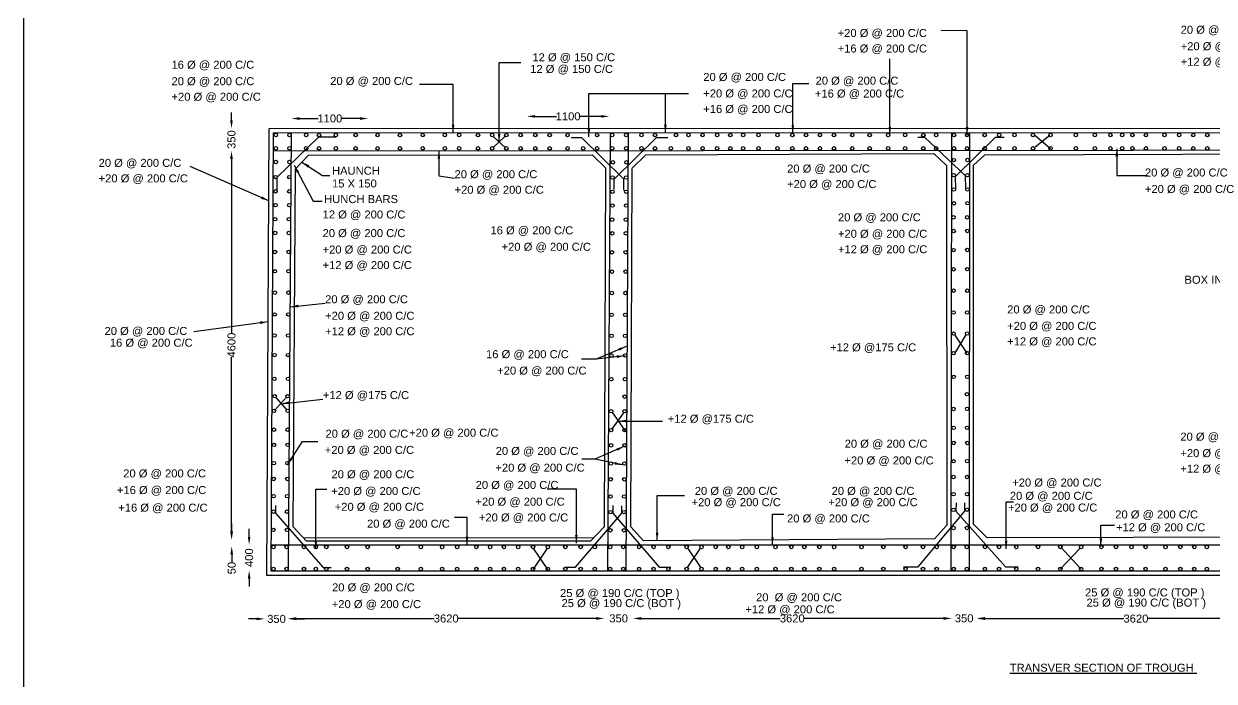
# Model space of a CAD drawing. Header units: millimetres. Extents: x 5124 to 2506481, y 2311 to 44408819.
# Drawn here: x 2500952 to 2503182, y 44405104 to 44406336 of the extents above; entities that cross this region are included whole.
import ezdxf

# ---------------------------------------------------------------- set-up
doc = ezdxf.new("R2010")
doc.units = ezdxf.units.MM
doc.header["$MEASUREMENT"] = 0
for name, color, linetype in [('DIMENSION', 7, 'Continuous'), ('DRAWING', 2, 'Continuous'), ('TEXT', 7, 'Continuous')]:
    doc.layers.add(name, color=color, linetype=linetype)
doc.styles.get("Standard").update_dxf_attribs({"font": 'arial.ttf', "height": 15})
doc.dimstyles.get("Standard").update_dxf_attribs({"dimtxt": 15, "dimasz": 15, "dimexe": 0.18, "dimexo": 0.0625, "dimgap": 0.09, "dimtad": 0, "dimdec": 0, "dimzin": 0, "dimdsep": 46, "dimtxsty": 'Standard', "dimcen": 0.09, "dimse1": 1, "dimse2": 1, "dimadec": 0, "dimazin": 0, "dimtfac": 1, "dimtdec": 0, "dimtofl": 0, "dimtmove": 0, "dimatfit": 3, "dimfxl": 1, "dimtolj": 1, "dimtzin": 0, "dimarcsym": 0})

# ---------------------------------------------------------------- blocks, each defined once
blk = doc.blocks.new('*D69')
at = {"layer": 'Defpoints', "color": 0, "transparency": 16777216}
for p in [(2501402.8, 44405219.9), (2501447.4, 44405221), (2501447.4, 44405219.9)]:
    blk.add_point(p, dxfattribs=at)
at = {"layer": 'DIMENSION', "color": 0, "lineweight": -2, "transparency": 16777216}
for p, q in [((2501387.8, 44405221), (2501372.8, 44405221)), ((2501462.4, 44405221), (2501477.4, 44405221))]:
    blk.add_line(p, q, dxfattribs=at)
at = {"layer": 'DIMENSION', "color": 0, "transparency": 16777216}
for points in [[(2501387.8, 44405223.5), (2501387.8, 44405218.5), (2501402.8, 44405221)], [(2501462.4, 44405223.5), (2501462.4, 44405218.5), (2501447.4, 44405221)]]:
    blk.add_solid(points, dxfattribs=at)
at = {"layer": 'DIMENSION', "color": 0, "transparency": 16777216, "insert": (2501425.1, 44405221), "char_height": 15, "attachment_point": 5}
blk.add_mtext('\\A1;350', dxfattribs=at)
blk = doc.blocks.new('*D70')
at = {"layer": 'Defpoints', "color": 0, "transparency": 16777216}
for p in [(2501447.4, 44405221), (2502038.8, 44405221.7), (2502038.8, 44405221)]:
    blk.add_point(p, dxfattribs=at)
at = {"layer": 'DIMENSION', "color": 0, "lineweight": -2, "transparency": 16777216}
for p, q in [((2501462.4, 44405221.7), (2501720.6, 44405221.7)), ((2502023.8, 44405221.7), (2501765.5, 44405221.7))]:
    blk.add_line(p, q, dxfattribs=at)
at = {"layer": 'DIMENSION', "color": 0, "transparency": 16777216}
for points in [[(2501462.4, 44405224.2), (2501462.4, 44405219.2), (2501447.4, 44405221.7)], [(2502023.8, 44405224.2), (2502023.8, 44405219.2), (2502038.8, 44405221.7)]]:
    blk.add_solid(points, dxfattribs=at)
at = {"layer": 'DIMENSION', "color": 0, "transparency": 16777216, "insert": (2501743.1, 44405221.7), "char_height": 15, "attachment_point": 5}
blk.add_mtext('\\A1;3620', dxfattribs=at)
blk = doc.blocks.new('*D71')
at = {"layer": 'Defpoints', "color": 0, "transparency": 16777216}
for p in [(2502038.8, 44405221.7), (2502093.6, 44405221.9), (2502093.6, 44405221.7)]:
    blk.add_point(p, dxfattribs=at)
at = {"layer": 'DIMENSION', "color": 0, "lineweight": -2, "transparency": 16777216}
for p, q in [((2502023.8, 44405221.9), (2502008.8, 44405221.9)), ((2502108.6, 44405221.9), (2502123.6, 44405221.9))]:
    blk.add_line(p, q, dxfattribs=at)
at = {"layer": 'DIMENSION', "color": 0, "transparency": 16777216}
for points in [[(2502023.8, 44405224.4), (2502023.8, 44405219.4), (2502038.8, 44405221.9)], [(2502108.6, 44405224.4), (2502108.6, 44405219.4), (2502093.6, 44405221.9)]]:
    blk.add_solid(points, dxfattribs=at)
at = {"layer": 'DIMENSION', "color": 0, "transparency": 16777216, "insert": (2502066.2, 44405221.9), "char_height": 15, "attachment_point": 5}
blk.add_mtext('\\A1;350', dxfattribs=at)
blk = doc.blocks.new('*D72')
at = {"layer": 'Defpoints', "color": 0, "transparency": 16777216}
for p in [(2502093.6, 44405221.9), (2502689.7, 44405221.9), (2502689.7, 44405221.8)]:
    blk.add_point(p, dxfattribs=at)
at = {"layer": 'DIMENSION', "color": 0, "lineweight": -2, "transparency": 16777216}
for p, q in [((2502108.6, 44405221.8), (2502369.2, 44405221.8)), ((2502674.7, 44405221.8), (2502414.1, 44405221.8))]:
    blk.add_line(p, q, dxfattribs=at)
at = {"layer": 'DIMENSION', "color": 0, "transparency": 16777216}
for points in [[(2502108.6, 44405224.3), (2502108.6, 44405219.3), (2502093.6, 44405221.8)], [(2502674.7, 44405224.3), (2502674.7, 44405219.3), (2502689.7, 44405221.8)]]:
    blk.add_solid(points, dxfattribs=at)
at = {"layer": 'DIMENSION', "color": 0, "transparency": 16777216, "insert": (2502391.6, 44405221.8), "char_height": 15, "attachment_point": 5}
blk.add_mtext('\\A1;3620', dxfattribs=at)
blk = doc.blocks.new('*D73')
at = {"layer": 'Defpoints', "color": 0, "transparency": 16777216}
for p in [(2502689.7, 44405221.8), (2502737.7, 44405222), (2502737.7, 44405221.8)]:
    blk.add_point(p, dxfattribs=at)
at = {"layer": 'DIMENSION', "color": 0, "lineweight": -2, "transparency": 16777216}
for p, q in [((2502674.7, 44405222), (2502659.7, 44405222)), ((2502752.7, 44405222), (2502767.7, 44405222))]:
    blk.add_line(p, q, dxfattribs=at)
at = {"layer": 'DIMENSION', "color": 0, "transparency": 16777216}
for points in [[(2502674.7, 44405224.5), (2502674.7, 44405219.5), (2502689.7, 44405222)], [(2502752.7, 44405224.5), (2502752.7, 44405219.5), (2502737.7, 44405222)]]:
    blk.add_solid(points, dxfattribs=at)
at = {"layer": 'DIMENSION', "color": 0, "transparency": 16777216, "insert": (2502713.7, 44405222), "char_height": 15, "attachment_point": 5}
blk.add_mtext('\\A1;350', dxfattribs=at)
blk = doc.blocks.new('*D74')
at = {"layer": 'Defpoints', "color": 0, "transparency": 16777216}
for p in [(2502737.7, 44405221.8), (2503333.6, 44405221.8), (2503333.6, 44405221.5)]:
    blk.add_point(p, dxfattribs=at)
at = {"layer": 'DIMENSION', "color": 0, "lineweight": -2, "transparency": 16777216}
for p, q in [((2502752.7, 44405221.5), (2503013.2, 44405221.5)), ((2503318.6, 44405221.5), (2503058.1, 44405221.5))]:
    blk.add_line(p, q, dxfattribs=at)
at = {"layer": 'DIMENSION', "color": 0, "transparency": 16777216}
for points in [[(2502752.7, 44405224), (2502752.7, 44405219), (2502737.7, 44405221.5)], [(2503318.6, 44405224), (2503318.6, 44405219), (2503333.6, 44405221.5)]]:
    blk.add_solid(points, dxfattribs=at)
at = {"layer": 'DIMENSION', "color": 0, "transparency": 16777216, "insert": (2503035.6, 44405221.5), "char_height": 15, "attachment_point": 5}
blk.add_mtext('\\A1;3620', dxfattribs=at)
blk = doc.blocks.new('*D84')
at = {"layer": 'Defpoints', "color": 0, "transparency": 16777216}
for p in [(2501373.8, 44405359.7), (2501415.6, 44405359.7), (2501420.3, 44405311.6)]:
    blk.add_point(p, dxfattribs=at)
at = {"layer": 'DIMENSION', "color": 0, "lineweight": -2, "transparency": 16777216}
for p, q in [((2501373.8, 44405374.7), (2501373.8, 44405389.7)), ((2501373.8, 44405296.6), (2501373.8, 44405281.6))]:
    blk.add_line(p, q, dxfattribs=at)
at = {"layer": 'DIMENSION', "color": 0, "transparency": 16777216}
for points in [[(2501371.3, 44405374.7), (2501376.3, 44405374.7), (2501373.8, 44405359.7)], [(2501371.3, 44405296.6), (2501376.3, 44405296.6), (2501373.8, 44405311.6)]]:
    blk.add_solid(points, dxfattribs=at)
at = {"layer": 'DIMENSION', "color": 0, "transparency": 16777216, "insert": (2501373.8, 44405335.7), "char_height": 15, "attachment_point": 5, "rotation": 90}
blk.add_mtext('\\A1;400', dxfattribs=at)
blk = doc.blocks.new('*D85')
at = {"layer": 'Defpoints', "color": 0, "transparency": 16777216}
for p in [(2501340.7, 44406140.4), (2501419.4, 44406140.4), (2501419.4, 44406098.3)]:
    blk.add_point(p, dxfattribs=at)
at = {"layer": 'DIMENSION', "color": 0, "lineweight": -2, "transparency": 16777216}
for p, q in [((2501340.7, 44406155.4), (2501340.7, 44406170.4)), ((2501340.7, 44406083.3), (2501340.7, 44406068.3))]:
    blk.add_line(p, q, dxfattribs=at)
at = {"layer": 'DIMENSION', "color": 0, "transparency": 16777216}
for points in [[(2501338.2, 44406155.4), (2501343.2, 44406155.4), (2501340.7, 44406140.4)], [(2501338.2, 44406083.3), (2501343.2, 44406083.3), (2501340.7, 44406098.3)]]:
    blk.add_solid(points, dxfattribs=at)
at = {"layer": 'DIMENSION', "color": 0, "transparency": 16777216, "insert": (2501340.7, 44406119.4), "char_height": 15, "attachment_point": 5, "rotation": 90}
blk.add_mtext('\\A1;350', dxfattribs=at)
blk = doc.blocks.new('*D86')
at = {"layer": 'Defpoints', "color": 0, "transparency": 16777216}
for p in [(2501340.7, 44406098.3), (2501340.7, 44405370), (2501340.7, 44405370)]:
    blk.add_point(p, dxfattribs=at)
at = {"layer": 'DIMENSION', "color": 0, "lineweight": -2, "transparency": 16777216}
for p, q in [((2501340.7, 44406083.3), (2501340.7, 44405757)), ((2501340.7, 44405385), (2501340.7, 44405711.4))]:
    blk.add_line(p, q, dxfattribs=at)
at = {"layer": 'DIMENSION', "color": 0, "transparency": 16777216}
for points in [[(2501338.2, 44406083.3), (2501343.2, 44406083.3), (2501340.7, 44406098.3)], [(2501338.2, 44405385), (2501343.2, 44405385), (2501340.7, 44405370)]]:
    blk.add_solid(points, dxfattribs=at)
at = {"layer": 'DIMENSION', "color": 0, "transparency": 16777216, "insert": (2501340.7, 44405734.2), "char_height": 15, "attachment_point": 5, "rotation": 90}
blk.add_mtext('\\A1;4600', dxfattribs=at)
blk = doc.blocks.new('*D87')
at = {"layer": 'Defpoints', "color": 0, "transparency": 16777216}
for p in [(2501340.7, 44405370), (2501340.7, 44405357), (2501341.1, 44405357)]:
    blk.add_point(p, dxfattribs=at)
at = {"layer": 'DIMENSION', "color": 0, "lineweight": -2, "transparency": 16777216}
for p, q in [((2501341.1, 44405385), (2501341.1, 44405400)), ((2501341.1, 44405342), (2501341.1, 44405327))]:
    blk.add_line(p, q, dxfattribs=at)
at = {"layer": 'DIMENSION', "color": 0, "transparency": 16777216}
for points in [[(2501338.6, 44405385), (2501343.6, 44405385), (2501341.1, 44405370)], [(2501338.6, 44405342), (2501343.6, 44405342), (2501341.1, 44405357)]]:
    blk.add_solid(points, dxfattribs=at)
at = {"layer": 'DIMENSION', "color": 0, "transparency": 16777216, "insert": (2501341.1, 44405316.2), "char_height": 15, "attachment_point": 5, "rotation": 90}
blk.add_mtext('\\A1;50', dxfattribs=at)
blk = doc.blocks.new('*D88')
at = {"layer": 'Defpoints', "color": 0, "transparency": 16777216}
for p in [(2501596.8, 44406158.9), (2501453.3, 44406132.2), (2501596.8, 44406132.2)]:
    blk.add_point(p, dxfattribs=at)
at = {"layer": 'DIMENSION', "color": 0, "lineweight": -2, "transparency": 16777216}
for p, q in [((2501468.3, 44406158.9), (2501503.3, 44406158.9)), ((2501581.8, 44406158.9), (2501546.8, 44406158.9))]:
    blk.add_line(p, q, dxfattribs=at)
at = {"layer": 'DIMENSION', "color": 0, "transparency": 16777216}
for points in [[(2501468.3, 44406161.4), (2501468.3, 44406156.4), (2501453.3, 44406158.9)], [(2501581.8, 44406161.4), (2501581.8, 44406156.4), (2501596.8, 44406158.9)]]:
    blk.add_solid(points, dxfattribs=at)
at = {"layer": 'DIMENSION', "color": 0, "transparency": 16777216, "insert": (2501525, 44406158.9), "char_height": 15, "attachment_point": 5}
blk.add_mtext('\\A1;1100', dxfattribs=at)
blk = doc.blocks.new('*D89')
at = {"layer": 'Defpoints', "color": 0, "transparency": 16777216}
for p in [(2501894.2, 44406165.2), (2502048.8, 44406165.2), (2502048.8, 44406162.9)]:
    blk.add_point(p, dxfattribs=at)
at = {"layer": 'DIMENSION', "color": 0, "lineweight": -2, "transparency": 16777216}
for p, q in [((2501909.2, 44406162.9), (2501949.7, 44406162.9)), ((2502033.8, 44406162.9), (2501993.2, 44406162.9))]:
    blk.add_line(p, q, dxfattribs=at)
at = {"layer": 'DIMENSION', "color": 0, "transparency": 16777216}
for points in [[(2501909.2, 44406165.4), (2501909.2, 44406160.4), (2501894.2, 44406162.9)], [(2502033.8, 44406165.4), (2502033.8, 44406160.4), (2502048.8, 44406162.9)]]:
    blk.add_solid(points, dxfattribs=at)
at = {"layer": 'DIMENSION', "color": 0, "transparency": 16777216, "insert": (2501971.5, 44406162.9), "char_height": 15, "attachment_point": 5}
blk.add_mtext('\\A1;1100', dxfattribs=at)

msp = doc.modelspace()

# ---------------------------------------------------------------- linework, layer by layer
at = {"layer": 'DRAWING', "color": 0}
for points in [[(2500951.5, 44408819.4), (2506480.1, 44408819.4), (2506480.1, 44403849.7), (2500951.5, 44403849.7)], [(2501411.4, 44406140.4), (2504650, 44406140.8), (2504644.7, 44405302.2), (2501407, 44405302.2)], [(2501419.6, 44406132.2), (2504641.7, 44406132.5), (2504636.5, 44405310.4), (2501415.3, 44405310.4)]]:
    msp.add_lwpolyline(points, close=True, dxfattribs=at)
for points in [[(2501426.6, 44406022.3), (2501426.6, 44406049.1), (2501504.6, 44406124.7), (2501536.3, 44406124.7)], [(2501447.7, 44405310.4), (2501453.3, 44406132.2)], [(2501853, 44406125.4), (2501830.4, 44406103.7)], [(2501830.5, 44406126.1), (2501854, 44406104.1)], [(2502050.3, 44406132.3), (2502045.4, 44405310.4)], [(2502084.2, 44406132.3), (2502079.6, 44405310.4)], [(2502690.1, 44406132.3), (2502688.8, 44405310.4)], [(2502723.7, 44406132.3), (2502723, 44405310.4)], [(2502845.9, 44406127.7), (2502875.5, 44406102.8)], [(2502846.5, 44406105.9), (2502874.2, 44406127.5)], [(2501977.3, 44406123.6), (2501996.3, 44406123.6), (2502075.1, 44406045.9), (2502075.1, 44406024.3)], [(2502058, 44406026), (2502058, 44406045.2), (2502137.4, 44406123.5), (2502158.3, 44406123.5)], [(2502627.1, 44406123.7), (2502639.4, 44406123.7), (2502715.3, 44406052.2), (2502716, 44406026.8)], [(2502697.9, 44406026.2), (2502697.5, 44406050.4), (2502772.4, 44406123.7), (2502788.6, 44406124)], [(2501419.4, 44406098.3), (2504641.5, 44406100.8)], [(2501460.4, 44406064.5), (2501484.9, 44406089.9), (2502016.3, 44406090.7), (2502041.7, 44406066.4), (2502039, 44405393.7), (2502013.6, 44405366.9), (2501481.1, 44405367), (2501456.2, 44405393.4), (2501460.4, 44406064.5)], [(2502091.7, 44406066), (2502117, 44406091.1), (2502656.7, 44406093.3), (2502680.6, 44406070.9), (2502681.4, 44405396.5), (2502657.8, 44405371.1), (2502113, 44405367.2), (2502088.8, 44405393.6), (2502091.7, 44406066)], [(2502731.1, 44406071.2), (2502752.3, 44406091.1), (2503308.8, 44406092.7), (2503331.1, 44406067), (2503329.1, 44405399), (2503305.1, 44405374.1), (2502756.6, 44405373.1), (2502731.1, 44405398.3), (2502731.1, 44406071.2)], [(2502695, 44405754.9), (2502718.7, 44405719.1)], [(2502717.3, 44405754.6), (2502695.3, 44405718.6)], [(2501443.9, 44405636.4), (2501421.5, 44405611.6)], [(2501423.1, 44405636.7), (2501444.7, 44405612.1)], [(2502075.2, 44405607.4), (2502053.1, 44405575.9)], [(2502053.3, 44405609.2), (2502077.5, 44405574.4)], [(2501422.9, 44405433.5), (2501422.9, 44405419), (2501512.2, 44405317.4), (2501527.6, 44405317.4)], [(2501966.3, 44405317.9), (2501985.2, 44405317.9), (2502072.4, 44405419.2), (2502072.4, 44405433)], [(2502055.5, 44405433.5), (2502055.5, 44405419.3), (2502141.9, 44405318.1), (2502164, 44405318.1)], [(2502600.2, 44405318.8), (2502627.2, 44405318.8), (2502715, 44405422.7), (2502715, 44405438.4)], [(2502698.7, 44405438.5), (2502697.9, 44405423.2), (2502791.3, 44405318.4), (2502814.8, 44405318.4)], [(2501475.6, 44405372.9), (2502019.9, 44405373.6)], [(2501415.6, 44405359.7), (2504636.8, 44405360.1)], [(2501905.7, 44405354.4), (2501933.1, 44405313.8)], [(2501932.6, 44405354.4), (2501906.2, 44405314.4)], [(2502195.1, 44405317.5), (2502219.6, 44405353.5)], [(2502195.6, 44405353), (2502220, 44405316.5)], [(2502931.1, 44405353.6), (2502894.5, 44405315.1)], [(2502894.9, 44405355.4), (2502932.3, 44405314.6)]]:
    msp.add_lwpolyline(points, dxfattribs=at)
for centre in [(2501423.7, 44406128), (2501449.3, 44406128), (2501480.7, 44406128), (2501504.6, 44406128), (2501536.3, 44406128), (2501573.4, 44406128), (2501614.5, 44406128), (2501656.6, 44406128), (2501699.1, 44406128), (2501740.4, 44406128), (2501767.4, 44406128), (2501802.7, 44406128), (2501829.2, 44406128), (2501855.7, 44406128), (2501882.7, 44406128), (2501910.2, 44406128), (2501936.9, 44406128), (2501970.5, 44406128), (2502025.8, 44406128), (2502054, 44406128), (2502080.2, 44406128), (2502109.1, 44406128), (2502134.3, 44406128), (2502173.7, 44406128), (2502197.1, 44406128), (2502223.5, 44406128), (2502250.8, 44406128), (2502275.4, 44406128), (2502299.6, 44406128), (2502328.3, 44406128), (2502364, 44406128), (2502391.7, 44406128), (2502417.2, 44406128), (2502443.4, 44406128), (2502469.8, 44406128), (2502504, 44406128), (2502536.6, 44406128), (2502571.2, 44406128), (2502603.2, 44406128), (2502637.3, 44406128), (2502661.2, 44406128), (2502694.7, 44406128), (2502719.2, 44406128), (2502752, 44406128), (2502779.4, 44406128), (2502808, 44406128), (2502842.7, 44406128), (2502875.6, 44406128), (2502922.9, 44406128), (2502958.6, 44406128), (2502987.8, 44406128), (2503009.8, 44406128), (2503029, 44406128), (2503054.3, 44406128), (2503089.2, 44406128), (2503116.6, 44406128), (2503143, 44406128), (2503169.4, 44406128), (2501423.7, 44406102.9), (2501449.3, 44406102.9), (2501480.7, 44406102.9), (2501504.6, 44406102.9), (2501536.3, 44406102.9), (2501573.4, 44406102.9), (2501614.5, 44406102.9), (2501656.6, 44406102.9), (2501699.1, 44406102.9), (2501740.4, 44406102.9), (2501767.4, 44406102.9), (2501802.7, 44406102.9), (2501829.2, 44406102.9), (2501855.7, 44406102.9), (2501882.7, 44406102.9), (2501910.2, 44406102.9), (2501936.9, 44406102.9), (2501970.5, 44406102.9), (2501999.7, 44406102.9), (2502025.8, 44406102.9), (2502054, 44406102.9), (2502080.2, 44406102.9), (2502109.1, 44406102.9), (2502134.3, 44406102.9), (2502164.1, 44406102.9), (2502197.1, 44406102.9), (2502223.5, 44406102.9), (2502250.8, 44406102.9), (2502275.4, 44406102.9), (2502299.6, 44406102.9), (2502328.3, 44406102.9), (2502364, 44406102.9), (2502391.7, 44406102.9), (2502417.2, 44406102.9), (2502443.4, 44406102.9), (2502469.8, 44406102.9), (2502504, 44406102.9), (2502536.6, 44406102.9), (2502571.2, 44406102.9), (2502603.2, 44406102.9), (2502637.3, 44406102.9), (2502661.2, 44406102.9), (2502694.7, 44406102.9), (2502719.2, 44406102.9), (2502752, 44406102.9), (2502779.4, 44406102.9), (2502808, 44406102.9), (2502842.7, 44406102.9), (2502875.6, 44406102.9), (2502922.9, 44406102.9), (2502958.6, 44406102.9), (2502987.8, 44406102.9), (2503009.8, 44406102.9), (2503029, 44406102.9), (2503054.3, 44406102.9), (2503089.2, 44406102.9), (2503116.6, 44406102.9), (2503143, 44406102.9), (2503169.4, 44406102.9), (2501423.7, 44406077.4), (2501449.3, 44406077.4), (2502055.3, 44406076.7), (2502080.8, 44406076.7), (2502694.5, 44406081), (2502720, 44406081.2), (2501423.3, 44406049.1), (2501448.9, 44406049.1), (2502054.8, 44406048.4), (2502080.4, 44406048.4), (2502694.2, 44406052.7), (2502719.7, 44406052.8), (2501423.3, 44406022.3), (2501448.9, 44406022.3), (2502054.8, 44406021.6), (2502080.4, 44406021.6), (2502694.3, 44406025.9), (2502719.9, 44406026), (2501423.3, 44405996.4), (2501448.9, 44405996.4), (2502054.8, 44405995.7), (2502080.4, 44405995.7), (2502694.5, 44406000), (2502720, 44406000.1), (2501422.5, 44405970.1), (2501448.1, 44405970.1), (2502054, 44405969.4), (2502079.6, 44405969.4), (2502693.8, 44405973.7), (2502719.4, 44405973.8), (2501422.6, 44405944.4), (2501448.2, 44405944.4), (2502054.2, 44405943.7), (2502079.7, 44405943.7), (2502694.1, 44405948), (2502719.6, 44405948.1), (2501422.3, 44405908.8), (2501447.9, 44405908.8), (2502053.8, 44405908.1), (2502079.4, 44405908.1), (2502693.9, 44405912.3), (2502719.5, 44405912.5), (2502693.9, 44405876.2), (2502719.5, 44405876.4), (2501422.1, 44405872.6), (2501447.6, 44405872.6), (2502053.6, 44405871.9), (2502079.2, 44405871.9), (2501421.9, 44405832.5), (2501447.4, 44405832.5), (2502053.4, 44405831.8), (2502078.9, 44405831.8), (2502693.9, 44405836.1), (2502719.5, 44405836.2), (2501421.5, 44405791.7), (2501447.1, 44405791.7), (2502053, 44405791), (2502078.6, 44405791), (2502693.8, 44405795.3), (2502719.3, 44405795.4), (2501421.4, 44405752.2), (2501447, 44405752.2), (2502052.9, 44405751.5), (2502078.5, 44405751.5), (2502693.9, 44405755.8), (2502719.4, 44405756), (2501421.2, 44405715.5), (2501446.7, 44405715.5), (2502052.7, 44405714.8), (2502078.2, 44405714.8), (2502693.9, 44405719.1), (2502719.4, 44405719.3), (2501421.1, 44405671), (2501446.6, 44405671), (2502052.6, 44405670.3), (2502078.1, 44405670.3), (2502694, 44405674.6), (2502719.6, 44405674.7), (2501421.7, 44405638.3), (2501445.8, 44405638.3), (2502077.3, 44405637.6), (2502718.9, 44405642.1), (2501420.5, 44405610.9), (2501446, 44405610.9), (2502052.1, 44405610.2), (2502077.5, 44405610.2), (2502693.8, 44405614.5), (2502719.2, 44405614.7), (2501420.5, 44405575.6), (2501446, 44405575.6), (2502052.1, 44405574.9), (2502077.5, 44405574.9), (2502694, 44405579.1), (2502719.4, 44405579.3), (2501420.5, 44405547.1), (2501446, 44405547.1), (2502052.1, 44405546.4), (2502077.5, 44405546.4), (2502694.2, 44405550.7), (2502719.6, 44405550.8), (2501420.1, 44405513), (2501445.5, 44405513), (2502051.6, 44405512.3), (2502077, 44405512.3), (2502693.9, 44405516.5), (2502719.3, 44405516.7), (2501419.9, 44405483.3), (2501445.3, 44405483.3), (2502051.4, 44405482.6), (2502076.8, 44405482.6), (2502693.8, 44405486.9), (2502719.2, 44405487), (2502693.8, 44405454.7), (2502719.2, 44405454.8), (2501419.6, 44405451.1), (2501445, 44405451.1), (2502051.1, 44405450.4), (2502076.6, 44405450.4), (2501419.4, 44405421.9), (2501444.8, 44405421.9), (2502050.9, 44405421.2), (2502076.3, 44405421.2), (2502693.7, 44405425.5), (2502719.1, 44405425.6), (2501419.2, 44405387.8), (2501444.6, 44405387.8), (2502050.7, 44405387.1), (2502076.1, 44405387.1), (2502693.7, 44405391.4), (2502719.1, 44405391.5), (2501419.4, 44405355.8), (2501443.9, 44405355.8), (2501476.6, 44405355.8), (2501498.8, 44405355.8), (2501518.5, 44405355.8), (2501557.1, 44405355.8), (2501595.9, 44405355.8), (2501652.2, 44405355.8), (2501695.5, 44405355.8), (2501735.6, 44405355.8), (2501763.6, 44405355.8), (2501799.7, 44405355.8), (2501825.5, 44405355.8), (2501851.2, 44405355.8), (2501877.9, 44405355.8), (2501905.7, 44405355.8), (2501933.6, 44405355.8), (2501966.3, 44405355.8), (2501995, 44405355.8), (2502021.5, 44405355.8), (2502050.3, 44405355.8), (2502075, 44405355.8), (2502104.5, 44405355.8), (2502131.7, 44405355.8), (2502159.5, 44405355.8), (2502193.7, 44405355.8), (2502221.5, 44405355.8), (2502248.2, 44405355.8), (2502271.7, 44405355.8), (2502297.7, 44405355.8), (2502325.2, 44405355.8), (2502360.2, 44405355.8), (2502389.7, 44405355.8), (2502414.3, 44405355.8), (2502442.2, 44405355.8), (2502470.2, 44405355.8), (2502521.3, 44405355.8), (2502562.1, 44405355.8), (2502603.9, 44405355.8), (2502636.5, 44405355.8), (2502662.1, 44405355.8), (2502694.2, 44405355.8), (2502718.7, 44405355.8), (2502752.6, 44405355.8), (2502778.9, 44405355.8), (2502811.3, 44405355.8), (2502852, 44405355.8), (2502894, 44405355.8), (2502932.9, 44405355.8), (2502970.9, 44405355.8), (2502998.2, 44405355.8), (2503027.2, 44405355.8), (2503053.7, 44405355.8), (2503090.9, 44405355.8), (2503118.7, 44405355.8), (2503144.9, 44405355.8), (2503168.4, 44405355.8), (2501419.4, 44405314.7), (2501443.9, 44405314.7), (2501476.6, 44405314.7), (2501498.8, 44405314.7), (2501518.5, 44405314.7), (2501557.1, 44405314.7), (2501595.9, 44405314.7), (2501652.2, 44405314.7), (2501695.5, 44405314.7), (2501735.6, 44405314.7), (2501763.6, 44405314.7), (2501799.7, 44405314.7), (2501825.5, 44405314.7), (2501851.2, 44405314.7), (2501877.9, 44405314.7), (2501905.7, 44405314.7), (2501933.6, 44405314.7), (2501966.3, 44405314.7), (2501995, 44405314.7), (2502021.5, 44405314.7), (2502050.3, 44405314.7), (2502075, 44405314.7), (2502104.5, 44405314.7), (2502131.7, 44405314.7), (2502159.5, 44405314.7), (2502193.7, 44405314.7), (2502221.5, 44405314.7), (2502248.2, 44405314.7), (2502271.7, 44405314.7), (2502297.7, 44405314.7), (2502325.2, 44405314.7), (2502360.2, 44405314.7), (2502389.7, 44405314.7), (2502414.3, 44405314.7), (2502442.2, 44405314.7), (2502470.2, 44405314.7), (2502521.3, 44405314.7), (2502562.1, 44405314.7), (2502603.9, 44405314.7), (2502636.5, 44405314.7), (2502662.1, 44405314.7), (2502694.2, 44405314.7), (2502718.7, 44405314.7), (2502752.6, 44405314.7), (2502778.9, 44405314.7), (2502811.3, 44405314.7), (2502852, 44405314.7), (2502894, 44405314.7), (2502932.9, 44405314.7), (2502970.9, 44405314.7), (2502998.2, 44405314.7), (2503027.2, 44405314.7), (2503053.7, 44405314.7), (2503090.9, 44405314.7), (2503118.7, 44405314.7), (2503144.9, 44405314.7), (2503168.4, 44405314.7)]:
    msp.add_circle(centre, 3.25, dxfattribs=at)

# ---------------------------------------------------------------- texts
at = {"layer": 'TEXT', "color": 0}
for s, p in [('+20 Ø @ 200 C/C', (2502476.6, 44406311.7)), ('20 Ø @ 200 C/C', (2503119.4, 44406317.8)), ('+20 Ø @ 200 C/C', (2503119.4, 44406286.9)), ('12 Ø @ 150 C/C', (2501904.6, 44406266.2)), ('+16 Ø @ 200 C/C', (2502476.6, 44406282.6)), ('16 Ø @ 200 C/C', (2501228.3, 44406252.2)), ('12 Ø @ 150 C/C', (2501900.5, 44406244.3)), ('+12 Ø @ 200 C/C', (2503119.4, 44406257.8)), ('20 Ø @ 200 C/C', (2501228.3, 44406221.3)), ('20 Ø @ 200 C/C', (2501525.7, 44406221.8)), ('20 Ø @ 200 C/C', (2502224.8, 44406229.3)), ('20 Ø @ 200 C/C', (2502435.3, 44406222.3)), ('+20 Ø @ 200 C/C', (2502224.8, 44406198.4)), ('+16 Ø @ 200 C/C', (2502433.9, 44406198.2)), ('+20 Ø @ 200 C/C', (2501228.3, 44406192.2)), ('+16 Ø @ 200 C/C', (2502224.8, 44406169.3)), ('20 Ø @ 200 C/C', (2501091.7, 44406068.3)), ('HAUNCH', (2501529.1, 44406053.6)), ('20 Ø @ 200 C/C', (2501758.7, 44406047)), ('20 Ø @ 200 C/C', (2502381.9, 44406057.6)), ('20 Ø @ 200 C/C', (2503052.4, 44406050.2)), ('+20 Ø @ 200 C/C', (2501091.7, 44406039.2)), ('15 X 150 ', (2501529.1, 44406029.6)), ('+20 Ø @ 200 C/C', (2502381.9, 44406028.5)), ('+20 Ø @ 200 C/C', (2503052.4, 44406019.3)), ('HUNCH BARS ', (2501514.3, 44406000.4)), ('+20 Ø @ 200 C/C', (2501758.7, 44406017.9)), ('12 Ø @ 200 C/C', (2501511.5, 44405971.5)), ('20 Ø @ 200 C/C', (2502477.2, 44405966.2)), ('20 Ø @ 200 C/C', (2501511.4, 44405936.6)), ('16 Ø @ 200 C/C', (2501826, 44405941.8)), ('+20 Ø @ 200 C/C', (2502477.2, 44405935.4)), ('+20 Ø @ 200 C/C', (2501846.9, 44405911)), ('+20 Ø @ 200 C/C', (2501511.4, 44405905.8)), ('+12 Ø @ 200 C/C', (2502477.2, 44405906.3)), ('+12 Ø @ 200 C/C', (2501511.4, 44405876.7)), ('BOX IN RCC M30', (2503126.6, 44405849.2)), ('20 Ø @ 200 C/C', (2501516.2, 44405812.6)), ('+20 Ø @ 200 C/C', (2501516.2, 44405781.7)), ('20 Ø @ 200 C/C', (2502794.3, 44405793.5)), ('20 Ø @ 200 C/C', (2501102.8, 44405753.2)), ('+12 Ø @ 200 C/C', (2501516.2, 44405752.6)), ('+20 Ø @ 200 C/C', (2502794.3, 44405762.7)), ('16 Ø @ 200 C/C', (2501112.8, 44405731.2)), ('+12 Ø @ 200 C/C', (2502794.3, 44405733.6)), ('16 Ø @ 200 C/C', (2501817.7, 44405709.7)), ('+12 Ø @175 C/C', (2502462.3, 44405722.5)), ('+20 Ø @ 200 C/C', (2501838.6, 44405678.9)), ('+12 Ø @175 C/C', (2501511.9, 44405633)), ('+12 Ø @175 C/C', (2502158.2, 44405588.7)), ('20 Ø @ 200 C/C', (2501516.9, 44405560.6)), ('+20 Ø @ 200 C/C', (2501673.6, 44405562.5)), ('20 Ø @ 200 C/C', (2503118.8, 44405555.1)), ('+20 Ø @ 200 C/C', (2501515.5, 44405530.2)), ('20 Ø @ 200 C/C', (2501835.8, 44405528.3)), ('20 Ø @ 200 C/C', (2502489.8, 44405541.9)), ('+20 Ø @ 200 C/C', (2502489.3, 44405510.5)), ('+20 Ø @ 200 C/C', (2503118.8, 44405524.2)), ('20 Ø @ 200 C/C', (2501137.8, 44405486.2)), ('20 Ø @ 200 C/C', (2501528.1, 44405484.6)), ('+20 Ø @ 200 C/C', (2501835.2, 44405497)), ('+12 Ø @ 200 C/C', (2503118.8, 44405495.1)), ('20 Ø @ 200 C/C', (2501798.3, 44405464.6)), ('+20 Ø @ 200 C/C', (2502803.8, 44405469.1)), ('+16 Ø @ 200 C/C', (2501126, 44405455)), ('+20 Ø @ 200 C/C', (2501527.6, 44405453.2)), ('20 Ø @ 200 C/C', (2502208.9, 44405453.4)), ('20 Ø @ 200 C/C', (2502465.3, 44405453.4)), ('20 Ø @ 200 C/C', (2502799.3, 44405444.2)), ('+16 Ø @ 200 C/C', (2501128.5, 44405422)), ('+20 Ø @ 200 C/C', (2501534.1, 44405423.6)), ('+20 Ø @ 200 C/C', (2501797.8, 44405433.2)), ('+20 Ø @ 200 C/C', (2502202.8, 44405432.3)), ('+20 Ø @ 200 C/C', (2502459.2, 44405432.3)), ('+20 Ø @ 200 C/C', (2502795.8, 44405422.2)), ('+20 Ø @ 200 C/C', (2501804.3, 44405403.6)), ('20 Ø @ 200 C/C', (2502381.8, 44405401.8)), ('20 Ø @ 200 C/C', (2502996.8, 44405409.3)), ('20 Ø @ 200 C/C', (2501594.7, 44405392)), ('+12 Ø @ 200 C/C', (2502998.2, 44405385.2)), ('20 Ø @ 200 C/C', (2501529.1, 44405272.6)), ('25 Ø @ 190 C/C (TOP )', (2501956.4, 44405262)), ('25 Ø @ 190 C/C (TOP )', (2502940.2, 44405263.1)), ('+20 Ø @ 200 C/C', (2501528.6, 44405241.2)), ('25 Ø @ 190 C/C (BOT )', (2501959.2, 44405243.1)), ('20  Ø @ 200 C/C', (2502323.7, 44405254)), ('25 Ø @ 190 C/C (BOT )', (2502943, 44405244.1)), ('+12 Ø @ 200 C/C', (2502303.6, 44405231.4)), ('%%UTRANSVER SECTION OF TROUGH ', (2502799.2, 44405122))]:
    msp.add_text(s, height=15, dxfattribs=at).set_placement(p)

# ---------------------------------------------------------------- dimensions: what is measured, and where the dimension line sits
at = {"layer": 'DIMENSION', "color": 0}
for base, p1, p2, text, picture, middle in [((2501340.7, 44406140.4), (2501419.4, 44406098.3), (2501419.4, 44406140.4), '350', '*D85', (2501340.7, 44406119.4)), ((2501340.7, 44405370), (2501340.7, 44406098.3), (2501340.7, 44405370), '4600', '*D86', (2501340.7, 44405734.2)), ((2501341.1, 44405357), (2501340.7, 44405370), (2501340.7, 44405357), '50', '*D87', (2501341.1, 44405316.2)), ((2501373.8, 44405359.7), (2501420.3, 44405311.6), (2501415.6, 44405359.7), '400', '*D84', (2501373.8, 44405335.7))]:
    dim = msp.add_linear_dim(base=base, p1=p1, p2=p2, angle=90, text=text, dimstyle='Standard', dxfattribs=at)
    dim.commit()
    dim.dimension.update_dxf_attribs({"geometry": picture, "text_midpoint": middle})
for base, p1, p2, text, picture, middle in [((2501596.8, 44406158.9), (2501453.3, 44406132.2), (2501596.8, 44406132.2), '1100', '*D88', (2501525, 44406158.9)), ((2502048.8, 44406162.9), (2501894.2, 44406165.2), (2502048.8, 44406165.2), '1100', '*D89', (2501971.5, 44406162.9)), ((2502737.7, 44405222), (2502689.7, 44405221.8), (2502737.7, 44405221.8), '350', '*D73', (2502713.7, 44405222)), ((2501447.4, 44405221), (2501402.8, 44405219.9), (2501447.4, 44405219.9), '350', '*D69', (2501425.1, 44405221)), ((2502038.8, 44405221.7), (2501447.4, 44405221), (2502038.8, 44405221), '3620', '*D70', (2501743.1, 44405221.7)), ((2502093.6, 44405221.9), (2502038.8, 44405221.7), (2502093.6, 44405221.7), '350', '*D71', (2502066.2, 44405221.9)), ((2502689.7, 44405221.8), (2502093.6, 44405221.9), (2502689.7, 44405221.9), '3620', '*D72', (2502391.6, 44405221.8)), ((2503333.6, 44405221.5), (2502737.7, 44405221.8), (2503333.6, 44405221.8), '3620', '*D74', (2503035.6, 44405221.5))]:
    dim = msp.add_linear_dim(base=base, p1=p1, p2=p2, text=text, dimstyle='Standard', dxfattribs=at)
    dim.commit()
    dim.dimension.update_dxf_attribs({"geometry": picture, "text_midpoint": middle})

# ---------------------------------------------------------------- leaders
for points in [[(2502719.2, 44406128), (2502719.2, 44406323.1), (2502669.7, 44406323.9)], [(2501842.2, 44406115.1), (2501842.2, 44406263.8), (2501882.8, 44406263.8)], [(2502574.4, 44406128), (2502574.4, 44406271)], [(2501755.9, 44406132.2), (2501755.9, 44406222.4), (2501693.2, 44406222.4)], [(2502392.6, 44406131.1), (2502392.6, 44406224.4), (2502422.6, 44406224.4)], [(2502010.5, 44406124.6), (2502010.5, 44406205.9), (2502197.3, 44406205.9)], [(2502153.8, 44406132.3), (2502153.8, 44406205.9)], [(2502999.6, 44406102.2), (2502999.6, 44406052.1), (2503057, 44406052.1)], [(2501729.4, 44406098.6), (2501729.4, 44406051.2), (2501758.7, 44406047)], [(2501410.7, 44406004.7), (2501263.3, 44406068.9)], [(2501458.3, 44406071.2), (2501493.9, 44406004.1), (2501510.9, 44406004.1)], [(2501472.7, 44406077.2), (2501511.2, 44406052.1), (2501525, 44406052.1)], [(2501451.1, 44405806), (2501516.2, 44405812.6)], [(2501409.5, 44405778.1), (2501270.3, 44405759.2)], [(2502080.6, 44405731.8), (2502024.2, 44405708), (2501996.5, 44405708)], [(2502077.7, 44405714.2), (2502024.2, 44405708)], [(2501433.9, 44405624.4), (2501511.9, 44405633)], [(2502065.4, 44405591.8), (2502148.7, 44405591.8)], [(2501445.5, 44405509.7), (2501473.8, 44405553.5), (2501502.5, 44405553.5)], [(2502077.2, 44405544.5), (2502021.9, 44405520.2)], [(2502073.9, 44405509.5), (2502021.9, 44405520.2), (2501997.2, 44405520.2)], [(2501498.8, 44405352.5), (2501498.8, 44405463.9), (2501519.4, 44405463.9)], [(2501987, 44405363.2), (2501987, 44405464.3), (2501932.5, 44405464.3)], [(2502138.3, 44405367.4), (2502138.3, 44405452), (2502189.7, 44405452)], [(2502792.4, 44405352.4), (2502792.4, 44405440.2), (2502806.2, 44405440.2)], [(2501782.1, 44405360.1), (2501782.1, 44405410.8), (2501758.8, 44405410.8)], [(2502354.5, 44405359.8), (2502354.5, 44405417.1), (2502375.7, 44405417.1)], [(2502969.9, 44405356.9), (2502969.9, 44405396.6), (2502995.7, 44405396.6)]]:
    msp.add_leader(points, dimstyle='Standard', override={"dimgap": 0.09, "dimtad": 0}, dxfattribs=at)

doc.saveas('drawing.dxf')
